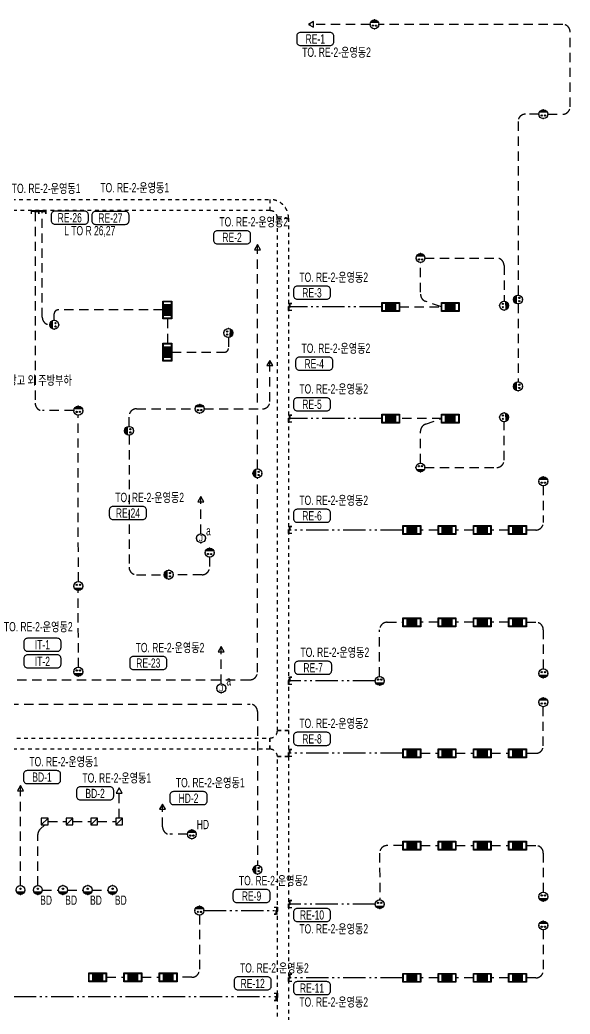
# Model space of a CAD drawing. Header units: millimetres. Extents: x 35956 to 501590, y -530175 to 1059940.
# Drawn here: x 150160 to 172334, y -111247 to -71174 of the extents above; entities that cross this region are included whole.
import ezdxf
from ezdxf.enums import TextEntityAlignment as Align

# ---------------------------------------------------------------- set-up
doc = ezdxf.new("R2010")
doc.units = ezdxf.units.MM
doc.header["$LTSCALE"] = 150
doc.set_wipeout_variables(frame=1)
for name, pattern in [('D1', [3, 1, -1, 1]), ('D2', [6.5, 2.5, -1.5, 2.5]), ('E6', [10, 6, -1, 0.5, -1, 0.5, -1])]:
    doc.linetypes.add(name, pattern=pattern)
doc.layers.get('Defpoints').update_dxf_attribs({"color": 161})
for name, color, linetype in [('------06 Receptacle', 6, 'Continuous'), ('------07 System Box', 6, 'Continuous'), ('-----20 General Symbol', 3, 'Continuous'), ('-----21 Embeded Wire in Ceiling or Wall', 4, 'Continuous'), ('-----22 Concealed Wire in Floor', 4, 'E6'), ('-----22 Embeded in Floor', 4, 'D2'), ('-----23 Concealed or Exposed Wire', 4, 'D1'), ('-----26 Electrical Cable Tray_Access Floor', 1, 'D1')]:
    doc.layers.add(name, color=color, linetype=linetype)
doc.styles.add('ELEC', font='')
doc.styles.get('ELEC').set_extended_font_data('Dotum')

# ---------------------------------------------------------------- blocks, each defined once
blk = doc.blocks.new('B02')
h = blk.add_hatch(color=256)
h.paths.add_polyline_path([(-136, 86, 0.632456), (136, 86)])
h.paths.add_polyline_path([(-75, 193, 1), (-32, 193, 1)])
h.paths.add_polyline_path([(32, 193, 1), (75, 193, 1)])
blk.add_line((-136, 86), (136, 86))
at = {"linetype": 'Continuous'}
blk.add_circle((0, 150), 150, dxfattribs=at)
for centre in [(-54, 193), (54, 193)]:
    blk.add_circle(centre, 21.4)
for p in [(-150, 150), (0, 300), (0, 0), (150, 150)]:
    blk.add_point(p)
blk = doc.blocks.new('B17')
blk.add_line((112.5, 0), (-112.5, -225))
blk.add_lwpolyline([(112.5, 0), (-112.5, 0), (-112.5, -225), (112.5, -225)], close=True)
blk = doc.blocks.new('B01')
h = blk.add_hatch(color=256)
h.paths.add_polyline_path([(21, 193, 1), (-21, 193, 1)])
h.paths.add_polyline_path([(-136, 86, 0.632456), (136, 86)])
blk.add_line((-136, 86), (136, 86))
at = {"linetype": 'Continuous'}
blk.add_circle((0, 150), 150, dxfattribs=at)
blk.add_circle((0, 193), 21.4)
for p in [(-150, 150), (0, 300), (0, 0), (150, 150)]:
    blk.add_point(p)
blk = doc.blocks.new('B11')
h = blk.add_hatch(color=256)
h.dxf.hatch_style = 1
h.paths.add_polyline_path([(150, 150), (-150, 150), (-150, -150), (150, -150)])
at = {"linetype": 'Continuous'}
for points in [[(300, -150), (-300, -150), (-300, 150), (300, 150)], [(-150, 150), (150, 150), (150, -150), (-150, -150)]]:
    blk.add_lwpolyline(points, close=True, dxfattribs=at)
at = {"color": 1, "linetype": 'Continuous'}
for points in [[(-280, 130), (-170, 130), (-170, -130), (-280, -130)], [(170, 130), (280, 130), (280, -130), (170, -130)]]:
    blk.add_lwpolyline(points, close=True, dxfattribs=at)
blk = doc.blocks.new('O07')
blk.add_lwpolyline([(-173, -100), (0, 0), (-173, 100)], close=True)
blk = doc.blocks.new('O08')
blk.add_hatch(color=256).paths.add_polyline_path([(-120, 51), (-120, 0), (120, 0), (120, 51)])
blk.add_lwpolyline([(120, 127.5), (120, 0), (-120, 0), (-120, 127.5), (-120, 51), (120, 51)])
blk = doc.blocks.new('A$C2ba48c73')
at = {"layer": '-----23 Concealed or Exposed Wire', "rotation": 180}
blk.add_blockref('O08', (0, 0), dxfattribs=at)
blk = doc.blocks.new('O04')
blk.add_circle((0, 0), 150)
for p in [(-150, 0), (0, 150), (150, 0), (0, -150)]:
    blk.add_point(p)
at = {"style": 'ELEC'}
blk.add_text('J', height=214, dxfattribs=at).set_placement((0, 0), align=Align.MIDDLE)

msp = doc.modelspace()

# ---------------------------------------------------------------- linework, layer by layer
at = {"layer": '-----22 Concealed Wire in Floor'}
for p, q in [((165594, -91735), (160987, -91735)), ((164479, -97816), (161032, -97816)), ((157575, -107076), (160486, -107076))]:
    msp.add_line(p, q, dxfattribs=at)
at = {"layer": '-----22 Concealed Wire in Floor', "elevation": 0}
for points in [[(164744, -82745), (160987, -82745)], [(164744, -87245), (160987, -87245)], [(165594, -100725), (160987, -100725)]]:
    msp.add_lwpolyline(points, dxfattribs=at)
msp.add_lwpolyline([(149614, -109942), (149614, -110242, 0.414214), (149914, -110542), (160537, -110542)], format="xyb", dxfattribs=at)
at = {"layer": '-----22 Embeded in Floor'}
for p, q in [((172034, -71356), (164629, -71356)), ((172334, -74675), (172334, -71656)), ((170234, -75275), (170234, -82265)), ((171074, -74975), (170534, -74975)), ((171434, -74975), (172034, -74975)), ((150775, -78913), (150775, -86624)), ((151063, -83161), (151063, -78862)), ((155924, -82865), (151694, -82865)), ((151544, -83282), (151544, -83015)), ((156104, -83225), (156104, -84205)), ((158562, -83974), (158562, -84415)), ((156284, -84565), (158412, -84565)), ((152332, -86924), (151075, -86924)), ((157454, -91885), (157454, -90385)), ((158274, -97935), (158274, -96435)), ((151159, -103620), (150978, -103789)), ((150884, -106065), (150884, -104008))]:
    msp.add_line(p, q, dxfattribs=at)
for points in [[(164269, -71354), (161788, -71354)], [(159735, -86602), (159735, -80233)], [(166304, -82145), (166306, -80955)], [(152516, -93815), (152511, -87105)], [(159735, -89274), (159735, -87113)], [(167014, -91735), (166314, -91735)], [(168434, -91735), (167734, -91735)], [(169854, -91735), (169154, -91735)], [(152516, -97265), (152514, -94175)], [(167014, -95455), (166314, -95455)], [(168434, -95455), (167734, -95455)], [(169854, -95455), (169154, -95455)], [(166314, -100735), (167014, -100735)], [(167734, -100735), (168434, -100735)], [(169154, -100735), (169854, -100735)], [(150184, -106065), (150184, -102038)], [(154159, -103350), (154159, -102128)], [(151294, -103485), (152024, -103485)], [(152294, -103485), (153024, -103485)], [(153294, -103485), (154024, -103485)], [(166314, -104455), (167014, -104455)], [(167734, -104455), (168434, -104455)], [(169154, -104455), (169854, -104455)], [(151064, -106245), (151714, -106245)], [(152074, -106245), (152714, -106245)], [(153074, -106245), (153714, -106245)], [(153654, -109762), (154354, -109762)], [(155074, -109762), (155774, -109762)], [(167014, -109785), (166314, -109785)], [(168434, -109785), (167734, -109785)], [(169854, -109785), (169154, -109785)]]:
    msp.add_lwpolyline(points, dxfattribs=at)
for points in [[(166485, -80775), (169372, -80774, -0.414214), (169672, -81074), (169672, -82509)], [(165464, -82745), (167144, -82745), (166505, -82516, -0.316729), (166306, -82234)], [(157585, -86851), (159937, -86851, 0.414214), (160237, -86551), (160237, -84900)], [(154560, -87556), (154560, -87149, -0.414214), (154860, -86849), (157225, -86849)], [(166301, -89035), (166301, -87757, -0.31719), (166501, -87474), (167144, -87245), (165464, -87245)], [(166482, -89214), (169375, -89214, 0.414214), (169675, -88914), (169675, -87369)], [(154557, -87916), (154557, -93235, 0.414214), (154857, -93535), (155978, -93535)], [(149454, -97770), (159432, -97770, 0.414214), (159732, -97470), (159732, -89634)], [(171254, -89955), (171254, -91435, -0.414214), (170954, -91735), (170574, -91735)], [(157803, -92830), (157803, -93237, -0.414214), (157503, -93537), (156338, -93537)], [(164658, -97635), (164658, -95755, -0.414214), (164958, -95455), (165594, -95455)], [(170574, -95455), (170954, -95455, -0.414214), (171254, -95755), (171254, -97335)], [(144927, -98753), (159435, -98753, -0.414214), (159735, -99053), (159735, -105240)], [(170574, -100735), (170954, -100735, 0.414214), (171254, -100435), (171254, -98855)], [(165594, -104455), (164958, -104455, 0.414139), (164658, -104755), (164658, -104755), (164660, -106635)], [(170574, -104455), (170954, -104455, -0.414214), (171254, -104755), (171254, -106335)], [(157394, -107255), (157394, -109462, -0.414214), (157094, -109762), (156494, -109762)], [(171254, -107855), (171254, -109485, -0.414214), (170954, -109785), (170574, -109785)]]:
    msp.add_lwpolyline(points, format="xyb", dxfattribs=at)
at = {"layer": '-----22 Embeded in Floor', "elevation": 0}
msp.add_lwpolyline([(170234, -82625), (170234, -85765)], dxfattribs=at)
at = {"layer": '-----22 Embeded in Floor'}
for centre, radius, start, end in [((172034, -71656), 300, 0, 90), ((172034, -74675), 300, 270, 0), ((170534, -75275), 300, 90, 180), ((151694, -83015), 150, 90, 180), ((151363, -83161), 300, 180, 270), ((158412, -84415), 150, 270, 0), ((151075, -86624), 300, 180, 270), ((151184, -104008), 300, 133.1723, 180)]:
    msp.add_arc(centre, radius, start, end, dxfattribs=at)
at = {"layer": '-----26 Electrical Cable Tray_Access Floor', "elevation": 0}
for points in [[(160237, -78862), (160237, -78862, -0.414214), (160537, -79162), (160537, -79162), (160987, -79162, 0.414214), (160237, -78412)], [(160537, -99819), (160987, -99819), (160987, -99819), (160987, -100869), (160537, -100869, 0.414214), (160237, -100569), (160237, -100119), (160237, -100119, 0.414214)]]:
    msp.add_lwpolyline(points, format="xyb", close=True, dxfattribs=at)
for points in [[(160987, -99819), (160537, -99819), (160537, -79162), (160987, -79162)], [(160237, -100119), (160237, -100569), (126930, -100569), (126930, -100119)], [(160987, -126041), (160537, -126041), (160537, -100869), (160987, -100869)]]:
    msp.add_lwpolyline(points, close=True, dxfattribs=at)
at = {"color": 1, "linetype": 'Continuous'}
for points in [[(153764, -91160, 0.414214), (153914, -91310), (155114, -91310, 0.414214), (155264, -91160), (155264, -90935, 0.414214), (155114, -90785), (153914, -90785, 0.414214), (153764, -90935)], [(154584, -97210, 0.414214), (154734, -97360), (155934, -97360, 0.414214), (156084, -97210), (156084, -96985, 0.414214), (155934, -96835), (154734, -96835, 0.414214), (154584, -96985)]]:
    msp.add_lwpolyline(points, format="xyb", close=True, dxfattribs=at)

# ---------------------------------------------------------------- block references
at = {"layer": '------06 Receptacle', "xscale": 1.2, "yscale": 1.2, "zscale": 1.2}
for p, rotation in [((164451, -71175), 179.646272586137), ((171254, -74795), 180), ((166304, -80595), 180.3537274138629), ((169854, -82688), 90.35372741386286), ((170054, -82445), 270), ((151363, -83461), 269.646272586137), ((158744, -83795), 89.64627258613703), ((170054, -85945), 270), ((152514, -86745), 179.646272586137), ((157406, -86670), 179.646272586137), ((169854, -87188), 90.35372741386286), ((154379, -87735), 269.646272586137), ((159554, -89452), 269.646272586137), ((166304, -89395), 0.3537274138628781), ((171254, -89595), 180), ((157806, -92470), 179.646272586137), ((155978, -93535), 269.646272586137), ((152514, -94175), 359.646272586137), ((152514, -97625), 359.646272586137), ((164660, -97995), 0.3537274138628527), ((171254, -98495), 180), ((157089, -103820), 180.0000009445701), ((159554, -105419), 269.646272586137), ((157396, -106895), 179.6462725861371), ((164660, -106995), 0.3537274138628527), ((171254, -107495), 180)]:
    msp.add_blockref('B02', p, dxfattribs=dict(at, rotation=rotation))
for name, p in [('B02', (171254, -97695)), ('B17', (151159, -103350)), ('B17', (152159, -103350)), ('B17', (153159, -103350)), ('B17', (154159, -103350)), ('B01', (150184, -106425)), ('B01', (150884, -106425)), ('B01', (151894, -106425)), ('B01', (152894, -106425)), ('B01', (153894, -106425)), ('B02', (171254, -106695))]:
    msp.add_blockref(name, p, dxfattribs=at)
at = {"layer": '------07 System Box', "xscale": 1.2, "yscale": 1.2, "zscale": 1.2}
for p, rotation in [((156104, -82865), 269.9999999999999), ((165104, -82745), 180), ((167504, -82745), 180), ((156104, -84565), 269.9999999999999), ((165104, -87245), 180), ((167504, -87245), 180)]:
    msp.add_blockref('B11', p, dxfattribs=dict(at, rotation=rotation))
for p in [(165954, -91735), (167374, -91735), (168794, -91735), (170214, -91735), (165954, -95455), (167374, -95455), (168794, -95455), (170214, -95455), (165954, -100735), (167374, -100735), (168794, -100735), (170214, -100735), (165954, -104455), (167374, -104455), (168794, -104455), (170214, -104455), (153294, -109762), (154714, -109762), (156134, -109762), (165954, -109785), (167374, -109785), (168794, -109785), (170214, -109785)]:
    msp.add_blockref('B11', p, dxfattribs=at)
at = {"layer": '-----20 General Symbol', "xscale": 1.2, "yscale": 1.2, "zscale": 1.2}
for p in [(157454, -92065), (158274, -98115)]:
    msp.add_blockref('O04', p, dxfattribs=at)
at = {"layer": '-----21 Embeded Wire in Ceiling or Wall', "xscale": 1.2, "yscale": 1.2, "zscale": 1.2, "rotation": 90}
for p in [(157454, -90385), (158274, -96435)]:
    msp.add_blockref('O07', p, dxfattribs=at)
at = {"layer": '-----22 Concealed Wire in Floor', "xscale": 1.2}
for p in [(150775, -78862), (151063, -78862)]:
    msp.add_blockref('A$C2ba48c73', p, dxfattribs=at)
for p, rotation in [((160987, -82745), 89.99999999999999), ((160987, -87245), 89.99999999999999), ((160987, -91735), 89.99999999999999), ((160987, -97816), 89.99999999999999), ((160987, -100725), 89.99999999999999), ((160537, -107076), 270), ((160987, -106816), 89.99999999999999), ((160987, -109785), 89.99999999999999), ((160537, -110552), 270)]:
    msp.add_blockref('A$C2ba48c73', p, dxfattribs=dict(at, rotation=rotation))
at = {"layer": '-----22 Embeded in Floor', "xscale": 1.2, "yscale": 1.2, "zscale": 1.2}
for p, rotation in [((161788, -71354), 180), ((159735, -80233), 90), ((160237, -84900), 90), ((150184, -102038), 89.99999999999997)]:
    msp.add_blockref('O07', p, dxfattribs=dict(at, rotation=rotation))

# ---------------------------------------------------------------- texts
at = {"layer": '------06 Receptacle', "style": 'ELEC', "width": 0.7}
for s, p in [('HD', (157534, -103605, 0)), ('BD', (151215, -106654)), ('BD', (152225, -106654)), ('BD', (153225, -106654)), ('BD', (154225, -106654))]:
    msp.add_text(s, height=375, dxfattribs=at).set_placement(p, align=Align.MIDDLE)
at = {"layer": '-----20 General Symbol', "style": 'ELEC', "width": 0.7}
for p in [(157663, -91765), (158483, -97815)]:
    msp.add_text('a', height=375, dxfattribs=at).set_placement(p, align=Align.MIDDLE_LEFT)
at = {"style": 'ELEC', "width": 0.7}
for s, p in [('TO. RE-2-운영동1', (151219, -77962)), ('TO. RE-2-운영동1', (154789, -77932)), ('TO. RE-2-운영동2', (155390, -90418)), ('RE-24', (154514, -91048)), ('TO. RE-2-운영동2', (150900, -95627)), ('TO. RE-2-운영동2', (156210, -96468)), ('RE-23', (155334, -97098))]:
    msp.add_text(s, height=375, dxfattribs=at).set_placement(p, align=Align.MIDDLE)
at = {"layer": 'Defpoints', "style": 'ELEC', "width": 0.7}
msp.add_text('제빙기, 정수기, 냉장고 외 주방부하', height=375, dxfattribs=at).set_placement((149601, -85708, 0), align=Align.MIDDLE)

# ---------------------------------------------------------------- wipeouts: each hides what was drawn before it
at = {"color": 1, "linetype": 'Continuous'}
for points in [[(161315, -72055), (161316, -72078), (161322, -72101), (161331, -72123), (161343, -72143), (161359, -72161), (161376, -72176), (161397, -72188), (161418, -72197), (161441, -72203), (161465, -72205), (162665, -72205), (162688, -72203), (162711, -72197), (162733, -72188), (162753, -72176), (162771, -72161), (162786, -72143), (162798, -72123), (162807, -72101), (162813, -72078), (162815, -72055), (162815, -71830), (162813, -71806), (162807, -71783), (162798, -71762), (162786, -71741), (162771, -71724), (162753, -71708), (162733, -71696), (162711, -71687), (162688, -71681), (162665, -71680), (161465, -71680), (161441, -71681), (161418, -71687), (161397, -71696), (161376, -71708), (161359, -71724), (161343, -71741), (161331, -71762), (161322, -71783), (161316, -71806), (161315, -71830)], [(151419, -79261), (151421, -79285), (151426, -79308), (151435, -79330), (151447, -79350), (151463, -79367), (151481, -79383), (151501, -79395), (151522, -79404), (151545, -79410), (151569, -79411), (152769, -79411), (152792, -79410), (152815, -79404), (152837, -79395), (152857, -79383), (152875, -79367), (152890, -79350), (152902, -79330), (152911, -79308), (152917, -79285), (152919, -79261), (152919, -79036), (152917, -79013), (152911, -78990), (152902, -78968), (152890, -78948), (152875, -78930), (152857, -78915), (152837, -78903), (152815, -78894), (152792, -78888), (152769, -78886), (151569, -78886), (151545, -78888), (151522, -78894), (151501, -78903), (151481, -78915), (151463, -78930), (151447, -78948), (151435, -78968), (151426, -78990), (151421, -79013), (151419, -79036)], [(161271, -85146), (161273, -85169), (161278, -85192), (161287, -85214), (161300, -85234), (161315, -85252), (161333, -85267), (161353, -85279), (161375, -85288), (161398, -85294), (161421, -85296), (162621, -85296), (162645, -85294), (162667, -85288), (162689, -85279), (162709, -85267), (162727, -85252), (162742, -85234), (162755, -85214), (162764, -85192), (162769, -85169), (162771, -85146), (162771, -84921), (162769, -84897), (162764, -84874), (162755, -84853), (162742, -84833), (162727, -84815), (162709, -84799), (162689, -84787), (162667, -84778), (162645, -84773), (162621, -84771), (161421, -84771), (161398, -84773), (161375, -84778), (161353, -84787), (161333, -84799), (161315, -84815), (161300, -84833), (161287, -84853), (161278, -84874), (161273, -84897), (161271, -84921)]]:
    msp.add_wipeout(points, dxfattribs=at)

# ---------------------------------------------------------------- next in the draw order: linework, layer by layer
at = {"layer": '-----26 Electrical Cable Tray_Access Floor', "elevation": 0}
msp.add_lwpolyline([(145333, -78862), (145333, -78412), (160237, -78412), (160237, -78862)], close=True, dxfattribs=at)
at = {"color": 1, "linetype": 'Continuous'}
for points in [[(161315, -72055, 0.414214), (161465, -72205), (162665, -72205, 0.414214), (162815, -72055), (162815, -71830, 0.414214), (162665, -71680), (161465, -71680, 0.414214), (161315, -71830)], [(151419, -79261, 0.414214), (151569, -79411), (152769, -79411, 0.414214), (152919, -79261), (152919, -79036, 0.414214), (152769, -78886), (151569, -78886, 0.414214), (151419, -79036)], [(161271, -85146, 0.414214), (161421, -85296), (162621, -85296, 0.414214), (162771, -85146), (162771, -84921, 0.414214), (162621, -84771), (161421, -84771, 0.414214), (161271, -84921)]]:
    msp.add_lwpolyline(points, format="xyb", close=True, dxfattribs=at)

# ---------------------------------------------------------------- next in the draw order: texts
at = {"style": 'ELEC', "width": 0.7}
for s, p in [('RE-1', (162065, -71942)), ('TO. RE-2-운영동2', (162921, -72472)), ('RE-26', (152169, -79149)), ('TO. RE-2-운영동2', (162897, -84404)), ('RE-4', (162021, -85033))]:
    msp.add_text(s, height=375, dxfattribs=at).set_placement(p, align=Align.MIDDLE)

# ---------------------------------------------------------------- next in the draw order: wipeouts: each hides what was drawn before it
at = {"color": 1, "linetype": 'Continuous'}
for points in [[(157959, -80050), (157961, -80073), (157966, -80096), (157975, -80118), (157988, -80138), (158003, -80156), (158021, -80171), (158041, -80183), (158063, -80192), (158086, -80198), (158109, -80200), (159309, -80200), (159332, -80198), (159355, -80192), (159377, -80183), (159397, -80171), (159415, -80156), (159430, -80138), (159443, -80118), (159452, -80096), (159457, -80073), (159459, -80050), (159459, -79825), (159457, -79801), (159452, -79778), (159443, -79757), (159430, -79737), (159415, -79719), (159397, -79703), (159377, -79691), (159355, -79682), (159332, -79677), (159309, -79675), (158109, -79675), (158086, -79677), (158063, -79682), (158041, -79691), (158021, -79703), (158003, -79719), (157988, -79737), (157975, -79757), (157966, -79778), (157961, -79801), (157959, -79825)], [(161182, -82284), (161184, -82308), (161189, -82331), (161198, -82353), (161210, -82373), (161226, -82391), (161243, -82406), (161264, -82418), (161285, -82427), (161308, -82433), (161332, -82434), (162532, -82434), (162555, -82433), (162578, -82427), (162600, -82418), (162620, -82406), (162638, -82391), (162653, -82373), (162665, -82353), (162674, -82331), (162680, -82308), (162682, -82284), (162682, -82059), (162680, -82036), (162674, -82013), (162665, -81991), (162653, -81971), (162638, -81953), (162620, -81938), (162600, -81926), (162578, -81917), (162555, -81911), (162532, -81909), (161332, -81909), (161308, -81911), (161285, -81917), (161264, -81926), (161243, -81938), (161226, -81953), (161210, -81971), (161198, -81991), (161189, -82013), (161184, -82036), (161182, -82059)], [(161182, -86784), (161184, -86808), (161189, -86831), (161198, -86853), (161210, -86873), (161226, -86891), (161243, -86906), (161264, -86918), (161285, -86927), (161308, -86933), (161332, -86934), (162532, -86934), (162555, -86933), (162578, -86927), (162600, -86918), (162620, -86906), (162638, -86891), (162653, -86873), (162665, -86853), (162674, -86831), (162680, -86808), (162682, -86784), (162682, -86559), (162680, -86536), (162674, -86513), (162665, -86491), (162653, -86471), (162638, -86453), (162620, -86438), (162600, -86426), (162578, -86417), (162555, -86411), (162532, -86409), (161332, -86409), (161308, -86411), (161285, -86417), (161264, -86426), (161243, -86438), (161226, -86453), (161210, -86471), (161198, -86491), (161189, -86513), (161184, -86536), (161182, -86559)], [(161182, -91274), (161184, -91298), (161189, -91321), (161198, -91343), (161210, -91363), (161226, -91381), (161243, -91396), (161264, -91408), (161285, -91417), (161308, -91423), (161332, -91424), (162532, -91424), (162555, -91423), (162578, -91417), (162600, -91408), (162620, -91396), (162638, -91381), (162653, -91363), (162665, -91343), (162674, -91321), (162680, -91298), (162682, -91274), (162682, -91049), (162680, -91026), (162674, -91003), (162665, -90981), (162653, -90961), (162638, -90943), (162620, -90928), (162600, -90916), (162578, -90907), (162555, -90901), (162532, -90899), (161332, -90899), (161308, -90901), (161285, -90907), (161264, -90916), (161243, -90928), (161226, -90943), (161210, -90961), (161198, -90981), (161189, -91003), (161184, -91026), (161182, -91049)], [(150318, -96473), (150320, -96496), (150326, -96519), (150335, -96541), (150347, -96561), (150362, -96579), (150380, -96594), (150400, -96607), (150422, -96616), (150445, -96621), (150468, -96623), (151668, -96623), (151692, -96621), (151715, -96616), (151736, -96607), (151756, -96594), (151774, -96579), (151790, -96561), (151802, -96541), (151811, -96519), (151816, -96496), (151818, -96473), (151818, -96248), (151816, -96224), (151811, -96202), (151802, -96180), (151790, -96160), (151774, -96142), (151756, -96127), (151736, -96114), (151715, -96105), (151692, -96100), (151668, -96098), (150468, -96098), (150445, -96100), (150422, -96105), (150400, -96114), (150380, -96127), (150362, -96142), (150347, -96160), (150335, -96180), (150326, -96202), (150320, -96224), (150318, -96248)], [(161227, -97400), (161229, -97424), (161234, -97447), (161243, -97468), (161256, -97488), (161271, -97506), (161289, -97522), (161309, -97534), (161331, -97543), (161353, -97548), (161377, -97550), (162577, -97550), (162600, -97548), (162623, -97543), (162645, -97534), (162665, -97522), (162683, -97506), (162698, -97488), (162711, -97468), (162720, -97447), (162725, -97424), (162727, -97400), (162727, -97175), (162725, -97152), (162720, -97129), (162711, -97107), (162698, -97087), (162683, -97069), (162665, -97054), (162645, -97042), (162623, -97033), (162600, -97027), (162577, -97025), (161377, -97025), (161353, -97027), (161331, -97033), (161309, -97042), (161289, -97054), (161271, -97069), (161256, -97087), (161243, -97107), (161234, -97129), (161229, -97152), (161227, -97175)], [(161182, -100264), (161184, -100288), (161189, -100311), (161198, -100333), (161210, -100353), (161226, -100371), (161243, -100386), (161264, -100398), (161285, -100407), (161308, -100413), (161332, -100414), (162532, -100414), (162555, -100413), (162578, -100407), (162600, -100398), (162620, -100386), (162638, -100371), (162653, -100353), (162665, -100333), (162674, -100311), (162680, -100288), (162682, -100264), (162682, -100039), (162680, -100016), (162674, -99993), (162665, -99971), (162653, -99951), (162638, -99933), (162620, -99918), (162600, -99906), (162578, -99897), (162555, -99891), (162532, -99889), (161332, -99889), (161308, -99891), (161285, -99897), (161264, -99906), (161243, -99918), (161226, -99933), (161210, -99951), (161198, -99971), (161189, -99993), (161184, -100016), (161182, -100039)], [(150302, -101807), (150304, -101831), (150309, -101854), (150318, -101876), (150330, -101896), (150346, -101914), (150364, -101929), (150384, -101941), (150405, -101950), (150428, -101956), (150452, -101957), (151652, -101957), (151675, -101956), (151698, -101950), (151720, -101941), (151740, -101929), (151758, -101914), (151773, -101896), (151785, -101876), (151794, -101854), (151800, -101831), (151802, -101807), (151802, -101582), (151800, -101559), (151794, -101536), (151785, -101514), (151773, -101494), (151758, -101476), (151740, -101461), (151720, -101449), (151698, -101440), (151675, -101434), (151652, -101432), (150452, -101432), (150428, -101434), (150405, -101440), (150384, -101449), (150364, -101461), (150346, -101476), (150330, -101494), (150318, -101514), (150309, -101536), (150304, -101559), (150302, -101582)], [(152440, -102463), (152442, -102487), (152448, -102510), (152457, -102531), (152469, -102551), (152484, -102569), (152502, -102585), (152522, -102597), (152544, -102606), (152567, -102611), (152590, -102613), (153790, -102613), (153814, -102611), (153837, -102606), (153858, -102597), (153878, -102585), (153896, -102569), (153912, -102551), (153924, -102531), (153933, -102510), (153938, -102487), (153940, -102463), (153940, -102238), (153938, -102215), (153933, -102192), (153924, -102170), (153912, -102150), (153896, -102132), (153878, -102117), (153858, -102105), (153837, -102096), (153814, -102090), (153790, -102088), (152590, -102088), (152567, -102090), (152544, -102096), (152522, -102105), (152502, -102117), (152484, -102132), (152469, -102150), (152457, -102170), (152448, -102192), (152442, -102215), (152440, -102238)], [(156205, -102654), (156207, -102678), (156213, -102701), (156222, -102723), (156234, -102743), (156249, -102760), (156267, -102776), (156287, -102788), (156309, -102797), (156332, -102803), (156355, -102804), (157555, -102804), (157579, -102803), (157602, -102797), (157623, -102788), (157643, -102776), (157661, -102760), (157677, -102743), (157689, -102723), (157698, -102701), (157703, -102678), (157705, -102654), (157705, -102429), (157703, -102406), (157698, -102383), (157689, -102361), (157677, -102341), (157661, -102323), (157643, -102308), (157623, -102296), (157602, -102287), (157579, -102281), (157555, -102279), (156355, -102279), (156332, -102281), (156309, -102287), (156287, -102296), (156267, -102308), (156249, -102323), (156234, -102341), (156222, -102361), (156213, -102383), (156207, -102406), (156205, -102429)], [(158746, -106601), (158748, -106625), (158753, -106648), (158762, -106670), (158775, -106690), (158790, -106707), (158808, -106723), (158828, -106735), (158850, -106744), (158872, -106750), (158896, -106751), (160096, -106751), (160119, -106750), (160142, -106744), (160164, -106735), (160184, -106723), (160202, -106707), (160217, -106690), (160230, -106670), (160239, -106648), (160244, -106625), (160246, -106601), (160246, -106376), (160244, -106353), (160239, -106330), (160230, -106308), (160217, -106288), (160202, -106270), (160184, -106255), (160164, -106243), (160142, -106234), (160119, -106228), (160096, -106226), (158896, -106226), (158872, -106228), (158850, -106234), (158828, -106243), (158808, -106255), (158790, -106270), (158775, -106288), (158762, -106308), (158753, -106330), (158748, -106353), (158746, -106376)], [(161182, -107363), (161184, -107386), (161189, -107409), (161198, -107431), (161210, -107451), (161226, -107469), (161243, -107484), (161264, -107497), (161285, -107506), (161308, -107511), (161332, -107513), (162532, -107513), (162555, -107511), (162578, -107506), (162600, -107497), (162620, -107484), (162638, -107469), (162653, -107451), (162665, -107431), (162674, -107409), (162680, -107386), (162682, -107363), (162682, -107138), (162680, -107114), (162674, -107092), (162665, -107070), (162653, -107050), (162638, -107032), (162620, -107017), (162600, -107004), (162578, -106995), (162555, -106990), (162532, -106988), (161332, -106988), (161308, -106990), (161285, -106995), (161264, -107004), (161243, -107017), (161226, -107032), (161210, -107050), (161198, -107070), (161189, -107092), (161184, -107114), (161182, -107138)], [(158791, -110122), (158792, -110146), (158798, -110169), (158807, -110191), (158819, -110211), (158835, -110228), (158852, -110244), (158873, -110256), (158894, -110265), (158917, -110271), (158941, -110272), (160141, -110272), (160164, -110271), (160187, -110265), (160209, -110256), (160229, -110244), (160247, -110228), (160262, -110211), (160274, -110191), (160283, -110169), (160289, -110146), (160291, -110122), (160291, -109897), (160289, -109874), (160283, -109851), (160274, -109829), (160262, -109809), (160247, -109791), (160229, -109776), (160209, -109764), (160187, -109755), (160164, -109749), (160141, -109747), (158941, -109747), (158917, -109749), (158894, -109755), (158873, -109764), (158852, -109776), (158835, -109791), (158819, -109809), (158807, -109829), (158798, -109851), (158792, -109874), (158791, -109897)], [(161182, -110312), (161184, -110335), (161189, -110358), (161198, -110380), (161210, -110400), (161226, -110418), (161243, -110433), (161264, -110445), (161285, -110454), (161308, -110460), (161332, -110462), (162532, -110462), (162555, -110460), (162578, -110454), (162600, -110445), (162620, -110433), (162638, -110418), (162653, -110400), (162665, -110380), (162674, -110358), (162680, -110335), (162682, -110312), (162682, -110087), (162680, -110063), (162674, -110040), (162665, -110019), (162653, -109999), (162638, -109981), (162620, -109965), (162600, -109953), (162578, -109944), (162555, -109939), (162532, -109937), (161332, -109937), (161308, -109939), (161285, -109944), (161264, -109953), (161243, -109965), (161226, -109981), (161210, -109999), (161198, -110019), (161189, -110040), (161184, -110063), (161182, -110087)]]:
    msp.add_wipeout(points, dxfattribs=at)

# ---------------------------------------------------------------- next in the draw order: linework, layer by layer
at = {"layer": '-----22 Concealed Wire in Floor'}
for p, q in [((164479, -106816), (161038, -106816)), ((165594, -109785), (161038, -109785))]:
    msp.add_line(p, q, dxfattribs=at)
at = {"layer": '-----22 Embeded in Floor'}
msp.add_lwpolyline([(156909, -104000), (156209, -104000, -0.414214), (155909, -103700), (155909, -102778)], format="xyb", dxfattribs=at)
at = {"color": 1, "linetype": 'Continuous'}
for points in [[(157959, -80050, 0.414214), (158109, -80200), (159309, -80200, 0.414214), (159459, -80050), (159459, -79825, 0.414214), (159309, -79675), (158109, -79675, 0.414214), (157959, -79825)], [(161182, -82284, 0.414214), (161332, -82434), (162532, -82434, 0.414214), (162682, -82284), (162682, -82059, 0.414214), (162532, -81909), (161332, -81909, 0.414214), (161182, -82059)], [(161182, -86784, 0.414214), (161332, -86934), (162532, -86934, 0.414214), (162682, -86784), (162682, -86559, 0.414214), (162532, -86409), (161332, -86409, 0.414214), (161182, -86559)], [(161182, -91274, 0.414214), (161332, -91424), (162532, -91424, 0.414214), (162682, -91274), (162682, -91049, 0.414214), (162532, -90899), (161332, -90899, 0.414214), (161182, -91049)], [(150318, -96473, 0.414214), (150468, -96623), (151668, -96623, 0.414214), (151818, -96473), (151818, -96248, 0.414214), (151668, -96098), (150468, -96098, 0.414214), (150318, -96248)], [(161227, -97400, 0.414214), (161377, -97550), (162577, -97550, 0.414214), (162727, -97400), (162727, -97175, 0.414214), (162577, -97025), (161377, -97025, 0.414214), (161227, -97175)], [(161182, -100264, 0.414214), (161332, -100414), (162532, -100414, 0.414214), (162682, -100264), (162682, -100039, 0.414214), (162532, -99889), (161332, -99889, 0.414214), (161182, -100039)], [(150302, -101807, 0.414214), (150452, -101957), (151652, -101957, 0.414214), (151802, -101807), (151802, -101582, 0.414214), (151652, -101432), (150452, -101432, 0.414214), (150302, -101582)], [(152440, -102463, 0.414214), (152590, -102613), (153790, -102613, 0.414214), (153940, -102463), (153940, -102238, 0.414214), (153790, -102088), (152590, -102088, 0.414214), (152440, -102238)], [(156205, -102654, 0.414214), (156355, -102804), (157555, -102804, 0.414214), (157705, -102654), (157705, -102429, 0.414214), (157555, -102279), (156355, -102279, 0.414214), (156205, -102429)], [(158746, -106601, 0.414214), (158896, -106751), (160096, -106751, 0.414214), (160246, -106601), (160246, -106376, 0.414214), (160096, -106226), (158896, -106226, 0.414214), (158746, -106376)], [(158791, -110122, 0.414214), (158941, -110272), (160141, -110272, 0.414214), (160291, -110122), (160291, -109897, 0.414214), (160141, -109747), (158941, -109747, 0.414214), (158791, -109897)], [(161182, -110312, 0.414214), (161332, -110462), (162532, -110462, 0.414214), (162682, -110312), (162682, -110087, 0.414214), (162532, -109937), (161332, -109937, 0.414214), (161182, -110087)]]:
    msp.add_lwpolyline(points, format="xyb", close=True, dxfattribs=at)
at = {"color": 1, "linetype": 'Continuous', "elevation": 0}
msp.add_lwpolyline([(161182, -107363, 0.414214), (161332, -107513), (162532, -107513, 0.414214), (162682, -107363), (162682, -107138, 0.414214), (162532, -106988), (161332, -106988, 0.414214), (161182, -107138)], format="xyb", close=True, dxfattribs=at)

# ---------------------------------------------------------------- next in the draw order: block references
at = {"layer": '-----22 Embeded in Floor', "xscale": 1.2, "yscale": 1.2, "zscale": 1.2, "rotation": 89.99999999999997}
for p in [(154159, -102128), (155909, -102778)]:
    msp.add_blockref('O07', p, dxfattribs=at)

# ---------------------------------------------------------------- next in the draw order: texts
at = {"style": 'ELEC', "width": 0.7}
for s, p in [('TO. RE-2-운영동2', (159585, -79308)), ('RE-2', (158709, -79937)), ('TO. RE-2-운영동2', (162808, -81542)), ('RE-3', (161932, -82172)), ('TO. RE-2-운영동2', (162808, -86042)), ('RE-5', (161932, -86672)), ('TO. RE-2-운영동2', (162808, -90532)), ('RE-6', (161932, -91162)), ('IT-1', (151068, -96360)), ('TO. RE-2-운영동2', (162853, -96658)), ('RE-7', (161977, -97288)), ('TO. RE-2-운영동2', (162808, -99522)), ('RE-8', (161932, -100152)), ('TO. RE-2-운영동1', (151928, -101065)), ('BD-1', (151052, -101695)), ('TO. RE-2-운영동1', (154066, -101721)), ('TO. RE-2-운영동1', (157831, -101912)), ('BD-2', (153190, -102351)), ('HD-2', (156955, -102542)), ('TO. RE-2-운영동2', (160372, -105859)), ('RE-9', (159496, -106489)), ('RE-10', (161932, -107250, 0)), ('TO. RE-2-운영동2', (162808, -107804, 0)), ('TO. RE-2-운영동2', (160416, -109380)), ('RE-12', (159541, -110010)), ('RE-11', (161932, -110199)), ('TO. RE-2-운영동2', (162808, -110753))]:
    msp.add_text(s, height=375, dxfattribs=at).set_placement(p, align=Align.MIDDLE)

# ---------------------------------------------------------------- next in the draw order: wipeouts: each hides what was drawn before it
at = {"color": 1, "linetype": 'Continuous'}
msp.add_wipeout([(153057, -79267), (153059, -79290), (153064, -79313), (153073, -79335), (153085, -79355), (153101, -79373), (153119, -79388), (153139, -79401), (153160, -79410), (153183, -79415), (153207, -79417), (154407, -79417), (154430, -79415), (154453, -79410), (154475, -79401), (154495, -79388), (154513, -79373), (154528, -79355), (154540, -79335), (154549, -79313), (154555, -79290), (154557, -79267), (154557, -79042), (154555, -79018), (154549, -78996), (154540, -78974), (154528, -78954), (154513, -78936), (154495, -78921), (154475, -78908), (154453, -78899), (154430, -78894), (154407, -78892), (153207, -78892), (153183, -78894), (153160, -78899), (153139, -78908), (153119, -78921), (153101, -78936), (153085, -78954), (153073, -78974), (153064, -78996), (153059, -79018), (153057, -79042)], dxfattribs=at)

# ---------------------------------------------------------------- next in the draw order: linework, layer by layer
msp.add_lwpolyline([(153057, -79267, 0.414214), (153207, -79417), (154407, -79417, 0.414214), (154557, -79267), (154557, -79042, 0.414214), (154407, -78892), (153207, -78892, 0.414214), (153057, -79042)], format="xyb", close=True, dxfattribs=at)

# ---------------------------------------------------------------- next in the draw order: texts
at = {"style": 'ELEC', "width": 0.7}
for s, p in [('RE-27', (153807, -79154)), ('L TO R 26,27', (152976, -79700))]:
    msp.add_text(s, height=375, dxfattribs=at).set_placement(p, align=Align.MIDDLE)

# ---------------------------------------------------------------- next in the draw order: wipeouts: each hides what was drawn before it
at = {"color": 1, "linetype": 'Continuous'}
msp.add_wipeout([(150318, -97140), (150320, -97163), (150326, -97186), (150335, -97208), (150347, -97228), (150362, -97246), (150380, -97261), (150400, -97273), (150422, -97282), (150445, -97288), (150468, -97290), (151668, -97290), (151692, -97288), (151715, -97282), (151736, -97273), (151756, -97261), (151774, -97246), (151790, -97228), (151802, -97208), (151811, -97186), (151816, -97163), (151818, -97140), (151818, -96915), (151816, -96891), (151811, -96868), (151802, -96846), (151790, -96826), (151774, -96809), (151756, -96793), (151736, -96781), (151715, -96772), (151692, -96766), (151668, -96765), (150468, -96765), (150445, -96766), (150422, -96772), (150400, -96781), (150380, -96793), (150362, -96809), (150347, -96826), (150335, -96846), (150326, -96868), (150320, -96891), (150318, -96915)], dxfattribs=at)

# ---------------------------------------------------------------- next in the draw order: linework, layer by layer
msp.add_lwpolyline([(150318, -97140, 0.414214), (150468, -97290), (151668, -97290, 0.414214), (151818, -97140), (151818, -96915, 0.414214), (151668, -96765), (150468, -96765, 0.414214), (150318, -96915)], format="xyb", close=True, dxfattribs=at)

# ---------------------------------------------------------------- next in the draw order: texts
at = {"style": 'ELEC', "width": 0.7}
msp.add_text('IT-2', height=375, dxfattribs=at).set_placement((151068, -97027), align=Align.MIDDLE)

doc.saveas('drawing.dxf')
